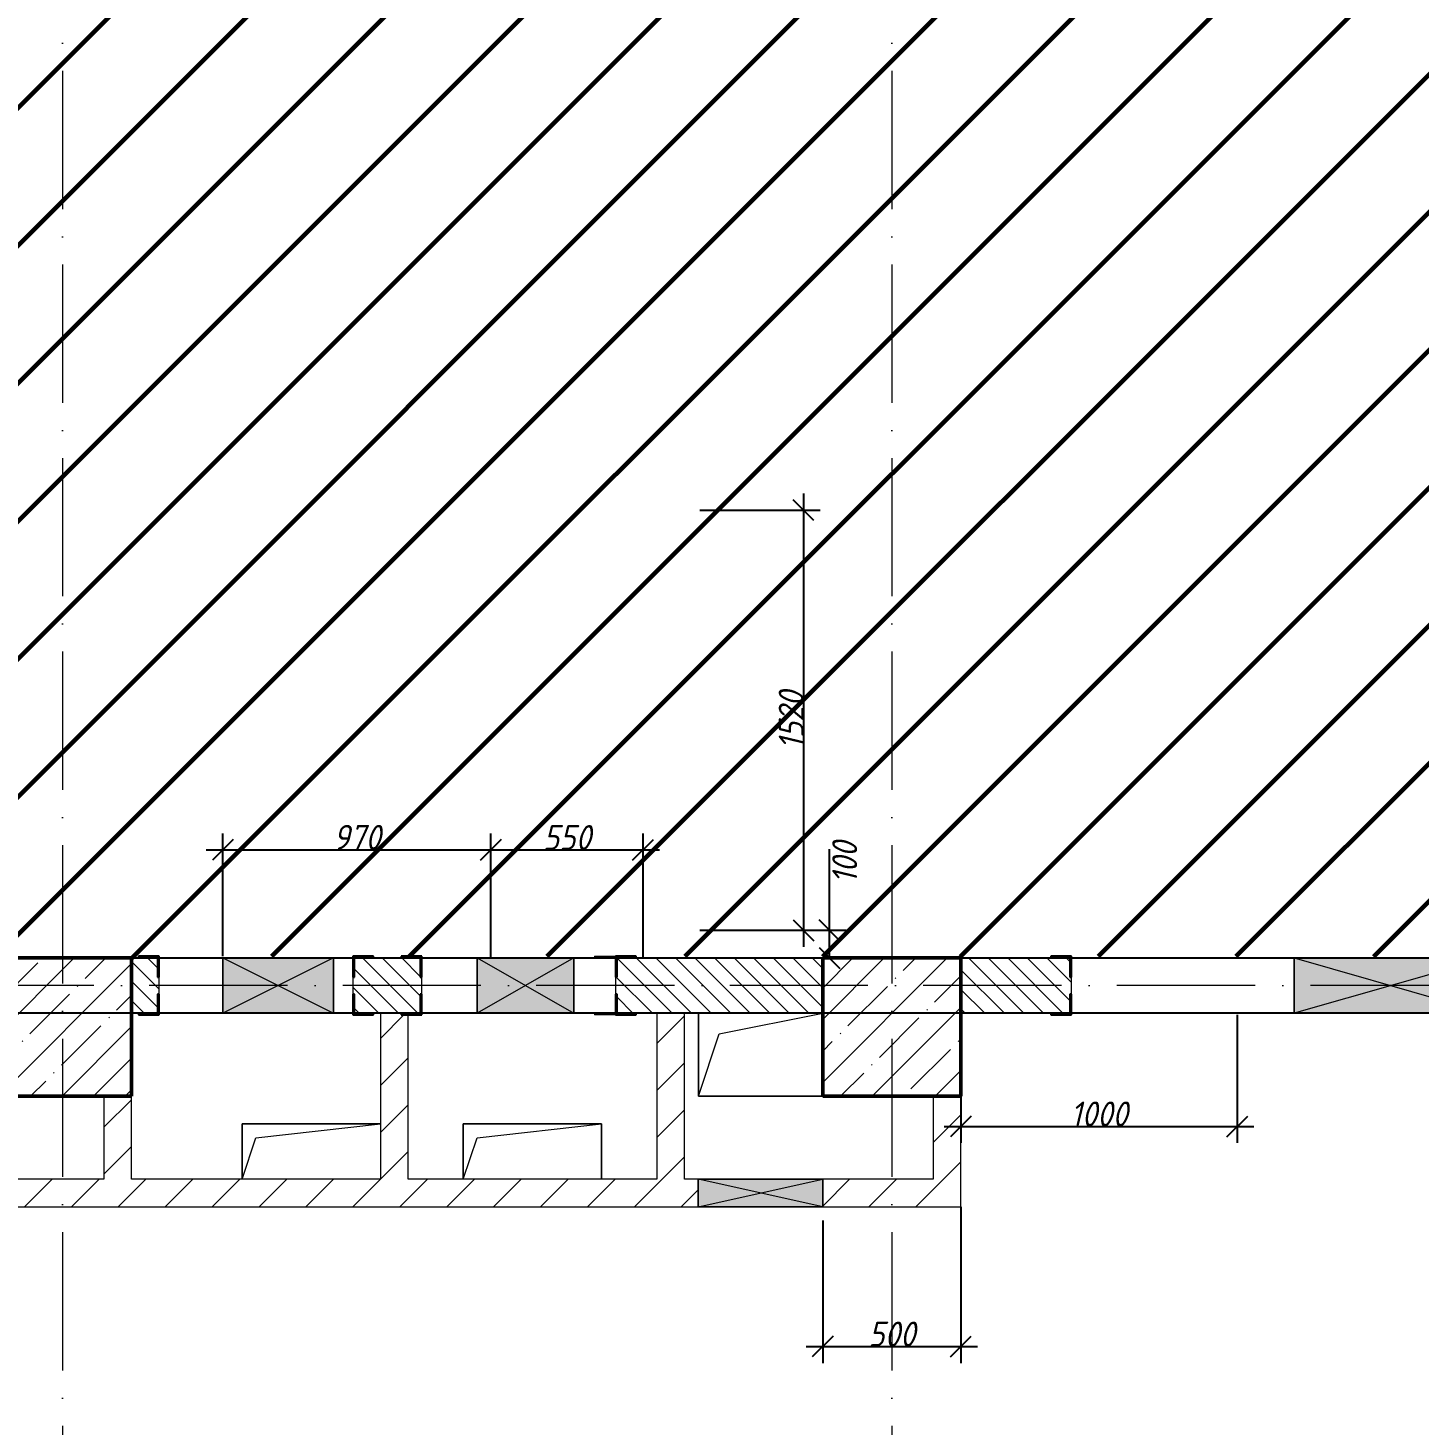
# Model space of a CAD drawing. Header units: millimetres. Extents: x -606178 to 312196, y -19338 to 632709.
# Drawn here: x -113890 to -108857, y 513286 to 518339 of the extents above; entities that cross this region are included whole.
import ezdxf

# ---------------------------------------------------------------- set-up
doc = ezdxf.new("R2010")
doc.units = ezdxf.units.MM
doc.linetypes.add('50_200_ШТРИХ_1Т_ш5_п1_п1_', pattern=[700, 500, -100, 0, -100])
for name, color, linetype, lineweight in [('6.4.1) Окр пт с инж. ПТ2.16', 3, 'Continuous', 60), ('A-____-____-DIMS', 7, 'Continuous', 9), ('A-DETL-GENF-OTLN', 7, 'Continuous', 9), ('A-FLOR-____-OTLN', 7, 'Continuous', 9), ('A-GENM-____-MCUT', 7, 'Continuous', 25), ('A-GENM-____-OTLN', 7, 'Continuous', 9), ('A-GENM-____-OTLN-1', 7, 'Continuous', 25), ('A-GLAZ-____-OTLN', 7, 'Continuous', 9), ('A-WALL-____-MCUT', 7, 'Continuous', 13), ('A-WALL-____-PATT-1', 7, 'Continuous', 9), ('A-WALL-FNSH-MCUT-1', 7, 'Continuous', 9), ('I-WALL-____-OTLN', 7, 'Continuous', 9), ('S-COLS-____-MCUT', 7, 'Continuous', 50), ('S-COLS-____-OTLN', 7, 'Continuous', 9), ('S-GRID-____-OTLN-1', 7, '50_200_ШТРИХ_1Т_ш5_п1_п1_', 9)]:
    doc.layers.add(name, color=color, linetype=linetype, lineweight=lineweight)
doc.styles.add('ISOCPEUR_I_7', font='isocpeui.ttf', dxfattribs={"width": 0.9, "height": 90})
doc.dimstyles.new('ISO-1_8_0_9К_СРЕДНИЙ_Кладочные_1', dxfattribs={"dimscale": 304.8, "dimtxt": 89.638306, "dimasz": 0.246063, "dimexe": 0.19685, "dimexo": 0, "dimgap": 0, "dimtad": 1, "dimdec": 3, "dimrnd": 0.001, "dimdsep": 46, "dimtxsty": 'ISOCPEUR_I_7', "dimblk1": 'OBLIQUE', "dimblk2": 'OBLIQUE', "dimsah": 1, "dimcen": 0.09, "dimdle": 0.19685, "dimazin": 0, "dimtfac": 1, "dimtdec": 4, "dimtix": 1, "dimtmove": 0, "dimatfit": 3, "dimfxl": 1, "dimtvp": 1, "dimtolj": 1, "dimtzin": 0, "dimarcsym": 2})
doc.dimstyles.new('ISO-1_8_0_9К_СРЕДНИЙ_Кладочные_2', dxfattribs={"dimscale": 304.8, "dimtxt": 89.638306, "dimasz": 0.246063, "dimexe": 0.19685, "dimexo": 0, "dimgap": 0, "dimtad": 1, "dimdec": 3, "dimrnd": 0.001, "dimdsep": 46, "dimtxsty": 'ISOCPEUR_I_7', "dimblk1": 'OBLIQUE', "dimblk2": 'OBLIQUE', "dimsah": 1, "dimcen": 0.09, "dimdle": 0.19685, "dimazin": 0, "dimtfac": 1, "dimtdec": 4, "dimtix": 1, "dimtmove": 1, "dimatfit": 3, "dimfxl": 1, "dimtvp": 1, "dimtolj": 1, "dimtzin": 0, "dimarcsym": 2})
pattern_1 = [(45, (-140714.89, 451794.26), (-84.85281, 84.85281), [])]
pattern_2 = [(135, (-140714.89, 451794.26), (-35.35534, -35.35534), [])]

# ---------------------------------------------------------------- blocks, each defined once
blk = doc.blocks.new('BSC_Колонна _Прямоугольная - 500х500-V13-АР1_План отверстий 3 этажа в осях 1-64_Ю-ЯЯ')
at = {"layer": 'S-COLS-____-OTLN'}
h = blk.add_hatch(dxfattribs=at)
h.set_pattern_fill('FP_20', color=256, style=0, pattern_type=2)
h.set_pattern_definition([(45, (-26950, -62931.04), (-114.04925, 114.04925), []), (45, (-26835.95, -62931.04), (-114.04925, 114.04925), [201.613, -40.323, 3.353, -36.97])])
h.paths.add_polyline_path([(-250, -250), (250, -250), (250, 250), (-250, 250)], flags=0)
at = {"layer": 'S-COLS-____-MCUT'}
for p, q in [((250, 250), (-250, 250)), ((-250, 250), (-250, -250)), ((250, -250), (250, 250)), ((-250, -250), (250, -250))]:
    blk.add_line(p, q, dxfattribs=at)
blk = doc.blocks.new('BSC_Колонна _Прямоугольная - 500х500-V49-АР1_План отверстий 3 этажа в осях 1-64_Ю-ЯЯ')
at = {"layer": 'S-COLS-____-OTLN'}
h = blk.add_hatch(dxfattribs=at)
h.set_pattern_fill('FP_57', color=256, style=0, pattern_type=2)
h.set_pattern_definition([(45, (-29950, -62931.04), (-114.04925, 114.04925), []), (45, (-29835.95, -62931.04), (-114.04925, 114.04925), [201.613, -40.323, 3.353, -36.97])])
h.paths.add_polyline_path([(-250, -250), (250, -250), (250, 250), (-250, 250)], flags=0)
at = {"layer": 'S-COLS-____-MCUT'}
for p, q in [((250, 250), (-250, 250)), ((-250, 250), (-250, -250)), ((250, -250), (250, 250)), ((-250, -250), (250, -250))]:
    blk.add_line(p, q, dxfattribs=at)
blk = doc.blocks.new('Фахверк_СКБ_Уголок - 200_3960-28268576-АР1_План отверстий 3 этажа в осях 1-64_Ю-ЯЯ')
at = {"layer": 'A-GENM-____-MCUT'}
for p, q in [((200, 156), (125, 156)), ((125, 156), (125, 81)), ((200, 150), (200, 156)), ((131, 81), (131, 150)), ((131, 150), (200, 150)), ((125, 81), (131, 81)), ((131, 19), (125, 19)), ((125, 19), (125, -56)), ((131, -50), (131, 19)), ((200, -50), (131, -50)), ((200, -56), (200, -50)), ((125, -56), (200, -56))]:
    blk.add_line(p, q, dxfattribs=at)
blk = doc.blocks.new('Фахверк_СКБ_Уголок - 200_3960_зеркало-28268689-АР1_План отверстий 3 этажа в осях 1-64_Ю-ЯЯ')
at = {"layer": 'A-GENM-____-MCUT'}
for p, q in [((200, 156), (125, 156)), ((125, 156), (125, 81)), ((200, 150), (200, 156)), ((131, 81), (131, 150)), ((131, 150), (200, 150)), ((125, 81), (131, 81)), ((131, 19), (125, 19)), ((125, 19), (125, -56)), ((131, -50), (131, 19)), ((200, -50), (131, -50)), ((200, -56), (200, -50)), ((125, -56), (200, -56))]:
    blk.add_line(p, q, dxfattribs=at)
blk = doc.blocks.new('154_Стойка_СКБ_Уголок - СМ-2180_200-28268025-АР1_План отверстий 3 этажа в осях 1-64_Ю-ЯЯ')
at = {"layer": 'A-GENM-____-MCUT'}
for p, q in [((125, 156), (125, 81)), ((200, 156), (125, 156)), ((200, 150), (200, 156)), ((131, 81), (131, 150)), ((131, 150), (200, 150)), ((125, 81), (131, 81)), ((131, 19), (125, 19)), ((125, 19), (125, -56)), ((131, -50), (131, 19)), ((200, -50), (131, -50)), ((200, -56), (200, -50)), ((125, -56), (200, -56))]:
    blk.add_line(p, q, dxfattribs=at)
blk = doc.blocks.new('Стойка_Влож_Уголок_Опорный - Уголок-28213941-АР1_План отверстий 3 этажа в осях 1-64_Ю-ЯЯ')
at = {"layer": 'A-GENM-____-OTLN'}
for p, q in [((-212, -6), (-212, 0)), ((0, 0), (0, -6)), ((-212, -75), (-212, -6)), ((-212, -6), (-206, -6)), ((-6, -6), (0, -6)), ((0, -6), (0, -75)), ((-212, -75), (-206, -75)), ((-6, -75), (0, -75))]:
    blk.add_line(p, q, dxfattribs=at)
blk = doc.blocks.new('AR_Отверстие прямоугольное _в плите_ - AR_Отверстие прямоугольное _в плите_-30229432-АР1_План отверстий 3 этажа в осях 1-64_Ю-ЯЯ')
at = {"layer": 'A-GENM-____-OTLN'}
for p, q in [((250, 100), (-250, 100)), ((-250, 100), (-250, -100)), ((-200, 50), (250, 100)), ((-250, -100), (-200, 50))]:
    blk.add_line(p, q, dxfattribs=at)
blk = doc.blocks.new('AR_Отверстие прямоугольное _в плите_ - AR_Отверстие прямоугольное _в плите_-V165-АР1_План отверстий 3 этажа в осях 1-64_Ю-ЯЯ')
at = {"layer": 'A-GENM-____-OTLN'}
for p, q in [((250, 100), (-250, 100)), ((-250, 100), (-250, -100)), ((-200, 50), (250, 100)), ((250, -100), (250, 100)), ((-250, -100), (-200, 50))]:
    blk.add_line(p, q, dxfattribs=at)
blk = doc.blocks.new('AR_Отверстие прямоугольное _в плите_ - AR_Отверстие прямоугольное _в плите_-30552670-АР1_План отверстий 3 этажа в осях 1-64_Ю-ЯЯ')
at = {"layer": 'A-GENM-____-OTLN'}
for p, q in [((-225, 150), (-225, -150)), ((-150, 75), (224.8, 150)), ((-225, -150), (-150, 75)), ((-225, -150), (224.8, -150))]:
    blk.add_line(p, q, dxfattribs=at)
blk = doc.blocks.new('AR_Отверстие прямоугольное _в стене_ - AR_Отверстие прямоугольное _в стене__ЭОМ-36421602-АР1_План отверстий 3 этажа в осях 1-64_Ю-ЯЯ')
at = {"layer": 'A-GLAZ-____-OTLN'}
blk.add_hatch(color=256, dxfattribs=at).paths.add_polyline_path([(200, -100), (200, 100), (-200, 100), (-200, -100)], flags=0)
at = {"layer": 'A-DETL-GENF-OTLN'}
for p, q in [((-200, -100), (-200, 100)), ((-200, 100), (200, 100)), ((200, 100), (-200, -100)), ((-200, 100), (200, -100)), ((200, 100), (-200, 100)), ((-200, 100), (-200, -100)), ((200, 100), (200, -100)), ((200, -100), (200, 100)), ((200, -100), (-200, -100)), ((-200, -100), (200, -100))]:
    blk.add_line(p, q, dxfattribs=at)
blk = doc.blocks.new('AR_Отверстие прямоугольное _в стене_ - AR_Отверстие прямоугольное _в стене__ЭОМ-36921298-АР1_План отверстий 3 этажа в осях 1-64_Ю-ЯЯ')
at = {"layer": 'A-GLAZ-____-OTLN'}
blk.add_hatch(color=256, dxfattribs=at).paths.add_polyline_path([(175, -100), (175, 100), (-175, 100), (-175, -100)], flags=0)
at = {"layer": 'A-DETL-GENF-OTLN'}
for p, q in [((-175, -100), (-175, 100)), ((-175, 100), (175, 100)), ((175, 100), (-175, -100)), ((-175, 100), (175, -100)), ((175, 100), (-175, 100)), ((-175, 100), (-175, -100)), ((175, 100), (175, -100)), ((175, -100), (175, 100)), ((175, -100), (-175, -100)), ((-175, -100), (175, -100))]:
    blk.add_line(p, q, dxfattribs=at)
blk = doc.blocks.new('AR_Отверстие прямоугольное _в стене_ - AR_Отверстие прямоугольное _в стене__ОВ-36917871-АР1_План отверстий 3 этажа в осях 1-64_Ю-ЯЯ')
at = {"layer": 'A-GLAZ-____-OTLN'}
blk.add_hatch(color=256, dxfattribs=at).paths.add_polyline_path([(350, -100), (350, 100), (-350, 100), (-350, -100)], flags=0)
at = {"layer": 'A-DETL-GENF-OTLN'}
for p, q in [((-350, -100), (-350, 100)), ((-350, 100), (350, 100)), ((350, 100), (-350, -100)), ((-350, 100), (350, -100)), ((350, 100), (-350, 100)), ((-350, 100), (-350, -100)), ((350, 100), (350, -100)), ((350, -100), (350, 100)), ((350, -100), (-350, -100)), ((-350, -100), (350, -100))]:
    blk.add_line(p, q, dxfattribs=at)
blk = doc.blocks.new('AR_Отверстие прямоугольное _в стене__БезПР - AR_Отверстие прямоугольное _в стене__БезПР-36898991-АР1_План отверстий 3 этажа в осях 1-64_Ю-ЯЯ')
at = {"layer": 'A-GLAZ-____-OTLN'}
blk.add_hatch(color=256, dxfattribs=at).paths.add_polyline_path([(-225, 50), (-225, -50), (225, -50), (225, 50)], flags=0)
at = {"layer": 'A-DETL-GENF-OTLN'}
for p, q in [((-225, -50), (-225, 50)), ((-225, 50), (225, 50)), ((225, 50), (-225, -50)), ((-225, 50), (225, -50)), ((225, 50), (-225, 50)), ((-225, 50), (-225, -50)), ((225, 50), (225, -50)), ((225, -50), (225, 50)), ((225, -50), (-225, -50)), ((-225, -50), (225, -50))]:
    blk.add_line(p, q, dxfattribs=at)
at = {"layer": 'A-GLAZ-____-OTLN'}
blk.add_line((225, 50), (-225, 50), dxfattribs=at)
blk = doc.blocks.new('_Oblique')
at = {"color": 0, "linetype": 'ByBlock', "lineweight": -2}
blk.add_line((-0.5, -0.5), (0.5, 0.5), dxfattribs=at)
blk = doc.blocks.new('*D5375')
at = {"layer": 'A-____-____-DIMS', "color": 0, "lineweight": -2, "transparency": 16777216}
for p, q in [((-113184.9, 514981.3), (-113184.9, 515426.1)), ((-112214.9, 514975.3), (-112214.9, 515426.1)), ((-113244.9, 515366.1), (-112154.9, 515366.1))]:
    blk.add_line(p, q, dxfattribs=at)
at = {"layer": 'Defpoints', "color": 0, "transparency": 16777216}
for p in [(-112214.9, 515366.1), (-113184.9, 514981.3), (-112214.9, 514975.3)]:
    blk.add_point(p, dxfattribs=at)
at = {"layer": 'A-____-____-DIMS', "color": 0, "lineweight": -2, "transparency": 16777216, "xscale": 75, "yscale": 75, "zscale": 75, "rotation": 180}
blk.add_blockref('_Oblique', (-113184.9, 515366.1), dxfattribs=at)
at = {"layer": 'A-____-____-DIMS', "color": 0, "lineweight": -2, "transparency": 16777216, "xscale": 75, "yscale": 75, "zscale": 75}
blk.add_blockref('_Oblique', (-112214.9, 515366.1), dxfattribs=at)
at = {"layer": 'A-____-____-DIMS', "color": 0, "transparency": 16777216, "insert": (-112699.9, 515411.7), "char_height": 90, "width": 409.578, "attachment_point": 5, "style": 'ISOCPEUR_I_7'}
blk.add_mtext('\\A1;970', dxfattribs=at)
blk = doc.blocks.new('*D5376')
at = {"layer": 'A-____-____-DIMS', "color": 0, "lineweight": -2, "transparency": 16777216}
for p, q in [((-112214.9, 514975.3), (-112214.9, 515426.1)), ((-111664.9, 514975.3), (-111664.9, 515426.1)), ((-112274.9, 515366.1), (-111604.9, 515366.1))]:
    blk.add_line(p, q, dxfattribs=at)
at = {"layer": 'Defpoints', "color": 0, "transparency": 16777216}
for p in [(-111664.9, 515366.1), (-112214.9, 514975.3), (-111664.9, 514975.3)]:
    blk.add_point(p, dxfattribs=at)
at = {"layer": 'A-____-____-DIMS', "color": 0, "lineweight": -2, "transparency": 16777216, "xscale": 75, "yscale": 75, "zscale": 75, "rotation": 180}
blk.add_blockref('_Oblique', (-112214.9, 515366.1), dxfattribs=at)
at = {"layer": 'A-____-____-DIMS', "color": 0, "lineweight": -2, "transparency": 16777216, "xscale": 75, "yscale": 75, "zscale": 75}
blk.add_blockref('_Oblique', (-111664.9, 515366.1), dxfattribs=at)
at = {"layer": 'A-____-____-DIMS', "color": 0, "transparency": 16777216, "insert": (-111939.9, 515411.1), "char_height": 90, "width": 409.578, "attachment_point": 5, "style": 'ISOCPEUR_I_7'}
blk.add_mtext('\\A1;550', dxfattribs=at)
blk = doc.blocks.new('*D5380')
at = {"layer": 'A-____-____-DIMS', "color": 0, "lineweight": -2, "transparency": 16777216}
for p, q in [((-111083.9, 516655.3), (-111083.9, 515015.3)), ((-111458.9, 516595.3), (-111023.9, 516595.3)), ((-111458.9, 515075.3), (-111023.9, 515075.3))]:
    blk.add_line(p, q, dxfattribs=at)
at = {"layer": 'Defpoints', "color": 0, "transparency": 16777216}
for p in [(-111458.9, 516595.3), (-111458.9, 515075.3), (-111083.9, 515075.3)]:
    blk.add_point(p, dxfattribs=at)
at = {"layer": 'A-____-____-DIMS', "color": 0, "lineweight": -2, "transparency": 16777216, "xscale": 75, "yscale": 75, "zscale": 75}
for p, rotation in [((-111083.9, 516595.3), 90), ((-111083.9, 515075.3), 270)]:
    blk.add_blockref('_Oblique', p, dxfattribs=dict(at, rotation=rotation))
at = {"layer": 'A-____-____-DIMS', "color": 0, "transparency": 16777216, "insert": (-111128.9, 515835.3), "char_height": 90, "width": 504.733, "attachment_point": 5, "rotation": 90, "style": 'ISOCPEUR_I_7'}
blk.add_mtext('\\A1;1520', dxfattribs=at)
blk = doc.blocks.new('*D5381')
at = {"layer": 'A-____-____-DIMS', "color": 0, "lineweight": -2, "transparency": 16777216}
for p, q in [((-110990.3, 515075.3), (-110990.3, 515368.5)), ((-110990.3, 514975.3), (-110990.3, 515135.3)), ((-111458.9, 515075.3), (-110930.3, 515075.3)), ((-111144.9, 514975.3), (-110930.3, 514975.3))]:
    blk.add_line(p, q, dxfattribs=at)
at = {"layer": 'Defpoints', "color": 0, "transparency": 16777216}
for p in [(-111458.9, 515075.3), (-111144.9, 514975.3), (-110990.3, 514975.3)]:
    blk.add_point(p, dxfattribs=at)
at = {"layer": 'A-____-____-DIMS', "color": 0, "lineweight": -2, "transparency": 16777216, "xscale": 75, "yscale": 75, "zscale": 75}
for p, rotation in [((-110990.3, 515075.3), 90), ((-110990.3, 514975.3), 270)]:
    blk.add_blockref('_Oblique', p, dxfattribs=dict(at, rotation=rotation))
at = {"layer": 'A-____-____-DIMS', "color": 0, "transparency": 16777216, "insert": (-110980.2, 515244.4), "char_height": 90, "width": 368.207, "attachment_point": 1, "rotation": 90, "line_spacing_factor": 1.149209, "style": 'ISOCPEUR_I_7'}
blk.add_mtext('\\A1;100', dxfattribs=at)
blk = doc.blocks.new('*D5325')
at = {"layer": 'A-____-____-DIMS', "color": 0, "lineweight": -2, "transparency": 16777216}
for p, q in [((-109514.9, 514769.3), (-109514.9, 514306.1)), ((-110514.9, 514475.3), (-110514.9, 514306.1)), ((-110574.9, 514366.1), (-109454.9, 514366.1))]:
    blk.add_line(p, q, dxfattribs=at)
at = {"layer": 'Defpoints', "color": 0, "transparency": 16777216}
for p in [(-109514.9, 514769.3), (-110514.9, 514475.3), (-109514.9, 514366.1)]:
    blk.add_point(p, dxfattribs=at)
at = {"layer": 'A-____-____-DIMS', "color": 0, "lineweight": -2, "transparency": 16777216, "xscale": 75, "yscale": 75, "zscale": 75, "rotation": 180}
blk.add_blockref('_Oblique', (-110514.9, 514366.1), dxfattribs=at)
at = {"layer": 'A-____-____-DIMS', "color": 0, "lineweight": -2, "transparency": 16777216, "xscale": 75, "yscale": 75, "zscale": 75}
blk.add_blockref('_Oblique', (-109514.9, 514366.1), dxfattribs=at)
at = {"layer": 'A-____-____-DIMS', "color": 0, "transparency": 16777216, "insert": (-110014.9, 514411.1), "char_height": 90, "width": 504.733, "attachment_point": 5, "style": 'ISOCPEUR_I_7'}
blk.add_mtext('\\A1;1000', dxfattribs=at)
blk = doc.blocks.new('*D5329')
at = {"layer": 'A-____-____-DIMS', "color": 0, "lineweight": -2, "transparency": 16777216}
for p, q in [((-110514.9, 514075.3), (-110514.9, 513510)), ((-111014.9, 514025.3), (-111014.9, 513510)), ((-111074.9, 513570), (-110454.9, 513570))]:
    blk.add_line(p, q, dxfattribs=at)
at = {"layer": 'Defpoints', "color": 0, "transparency": 16777216}
for p in [(-110514.9, 514075.3), (-111014.9, 514025.3), (-110514.9, 513570)]:
    blk.add_point(p, dxfattribs=at)
at = {"layer": 'A-____-____-DIMS', "color": 0, "lineweight": -2, "transparency": 16777216, "xscale": 75, "yscale": 75, "zscale": 75, "rotation": 180}
blk.add_blockref('_Oblique', (-111014.9, 513570), dxfattribs=at)
at = {"layer": 'A-____-____-DIMS', "color": 0, "lineweight": -2, "transparency": 16777216, "xscale": 75, "yscale": 75, "zscale": 75}
blk.add_blockref('_Oblique', (-110514.9, 513570), dxfattribs=at)
at = {"layer": 'A-____-____-DIMS', "color": 0, "transparency": 16777216, "insert": (-110764.9, 513615), "char_height": 90, "width": 409.578, "attachment_point": 5, "style": 'ISOCPEUR_I_7'}
blk.add_mtext('\\A1;500', dxfattribs=at)

msp = doc.modelspace()

# ---------------------------------------------------------------- hatches: boundary and pattern name
at = {"layer": '6.4.1) Окр пт с инж. ПТ2.16'}
h = msp.add_hatch(dxfattribs=at)
h.set_pattern_fill('ANSI31', color=256, scale=111)
h.paths.add_polyline_path([(-133314.891, 528425.3011), (-133389.891, 528425.3011), (-133389.891, 528419.3011), (-133464.891, 528419.3011), (-133464.891, 528425.3011), (-133814.891, 528425.3011), (-134714.891, 528425.3011), (-135164.891, 528425.3011), (-135164.891, 523200.3011), (-135158.891, 523200.3011), (-135158.891, 523125.3011), (-135160.3704, 522225.3011), (-135158.891, 522225.3011), (-135158.891, 522150.3011), (-135164.891, 519475.3011), (-135164.891, 518975.3011), (-135164.891, 518650.3011), (-135158.891, 518650.3011), (-135158.891, 518575.3011), (-135164.891, 518475.3011), (-135164.891, 517525.3011), (-135164.891, 516875.3011), (-135158.891, 516875.3011), (-135158.891, 516800.3011), (-135164.891, 513825.3011), (-134914.891, 513825.3011), (-133314.891, 513825.3011), (-133114.891, 513825.3011), (-133114.891, 514975.3011), (-132864.891, 514975.3011), (-131764.891, 514975.3011), (-131364.891, 514975.3011), (-130264.891, 514975.3011), (-126809.891, 514975.3011), (-126809.891, 514981.3011), (-126734.891, 514981.3011), (-126728.891, 514981.3011), (-126659.891, 514981.3011), (-125809.891, 514981.2167), (-125809.891, 514981.3011), (-125740.891, 514981.3011), (-125734.891, 514981.3011), (-125659.891, 514981.3011), (-124439.891, 514981.1779), (-124439.891, 514981.3011), (-124364.891, 514981.3011), (-124358.891, 514981.3011), (-124289.891, 514981.3011), (-123214.891, 514981.19), (-123214.891, 514981.3011), (-123139.891, 514981.3011), (-121789.891, 514981.1587), (-121789.891, 514981.3011), (-121714.891, 514981.3011), (-121708.891, 514981.3011), (-121639.891, 514981.3011), (-119514.891, 514981.0709), (-119514.891, 515425.3011), (-119260.891, 515425.3011), (-119214.891, 515425.3011), (-118514.891, 515425.3011), (-118468.891, 515425.3011), (-118289.891, 515425.3011), (-117839.891, 515425.3011), (-117214.891, 515425.3011), (-117014.8899, 515425.3028), (-117014.8899, 515225.3027), (-117014.891, 515225.3027), (-117014.891, 514975.3011), (-115839.891, 514975.3011), (-115839.891, 514981.3011), (-115764.891, 514981.3011), (-115758.891, 514981.3011), (-115689.891, 514981.3011), (-115064.891, 514981.2253), (-115064.891, 514981.3011), (-114989.891, 514981.3011), (-114889.891, 514981.2888), (-114889.891, 514981.3011), (-114814.891, 514981.3011), (-114114.891, 514981.2146), (-114114.891, 514981.3011), (-114014.891, 514981.3011), (-114014.891, 514975.3011), (-113489.891, 514975.3011), (-113489.891, 514981.3011), (-113414.891, 514981.3011), (-112714.891, 514981.2121), (-112714.891, 514981.3011), (-112639.891, 514981.3011), (-112539.891, 514981.2882), (-112539.891, 514981.3011), (-112464.891, 514981.3011), (-111839.891, 514981.22), (-111839.891, 514981.3011), (-111770.891, 514981.3011), (-111764.891, 514981.3011), (-111689.891, 514981.3011), (-110189.891, 514981.103), (-110189.891, 514981.3011), (-110114.891, 514981.3011), (-108489.891, 514981.0788), (-108489.891, 514981.3011), (-108420.891, 514981.3011), (-108414.891, 514981.3011), (-108339.891, 514981.3011), (-104189.891, 514980.7093), (-104189.891, 514981.3011), (-104114.891, 514981.3011), (-102489.891, 514981.0435), (-102489.891, 514981.3011), (-102420.891, 514981.3011), (-102414.891, 514981.3011), (-102339.891, 514981.3011), (-95514.891, 514980.166), (-95514.891, 519325.3011), (-95814.891, 519325.3011), (-95814.891, 519225.3011), (-96014.891, 519225.3011), (-96014.891, 519325.3011), (-96364.891, 519325.3011), (-98164.891, 519325.3011), (-98164.891, 518975.3011), (-98764.891, 518975.3011), (-98764.891, 519225.3011), (-98964.891, 519225.3011), (-98964.891, 519325.3011), (-99489.891, 519325.3011), (-99489.891, 519319.3011), (-99564.891, 519319.3011), (-99564.891, 519325.3011), (-101364.891, 519325.3011), (-101364.891, 519319.3011), (-101464.891, 519319.3011), (-101464.891, 518975.3011), (-102064.891, 518975.3011), (-102064.891, 519225.3011), (-102264.891, 519225.3011), (-102264.891, 519325.3011), (-102689.891, 519325.3011), (-102689.891, 519319.3011), (-102764.891, 519319.3011), (-104564.891, 519325.3011), (-104564.891, 519319.3011), (-104639.891, 519319.3011), (-104714.891, 519325.3011), (-104714.891, 518975.3011), (-105314.891, 518975.3011), (-105314.891, 519225.3011), (-105514.891, 519225.3011), (-105514.891, 519325.3011), (-105889.891, 519325.3011), (-105889.891, 519319.3011), (-105964.891, 519319.3011), (-107764.891, 519325.3011), (-107764.891, 519319.3011), (-107839.891, 519319.3011), (-108314.891, 519325.3011), (-108314.891, 518975.3011), (-108914.891, 518975.3011), (-108914.891, 519325.3011), (-109089.891, 519325.3011), (-109089.891, 519319.3011), (-109164.891, 519319.3011), (-110964.891, 519325.3011), (-110964.891, 519319.3011), (-111039.891, 519319.3011), (-111264.891, 519322.4776), (-111264.891, 519225.3011), (-111464.891, 519225.3011), (-111464.891, 518975.3011), (-112064.891, 518975.3011), (-112064.891, 519225.3011), (-112267.3781, 519225.3011), (-112242.3781, 519300.3011), (-112064.891, 519325.6564), (-112064.891, 519575.3011), (-112289.891, 519575.3011), (-112358.891, 519575.3011), (-112358.891, 519506.3011), (-112364.891, 519394.3011), (-112364.891, 519506.3011), (-112364.891, 519575.3011), (-114164.891, 519575.3011), (-114164.891, 519506.3011), (-114164.891, 519394.3011), (-114164.891, 519319.3011), (-114239.891, 519319.3011), (-117014.891, 519325.3011), (-117014.891, 518975.3011), (-117614.891, 518975.3011), (-117614.891, 519275.3011), (-117714.891, 519275.3011), (-117714.891, 519475.3011), (-122414.891, 519475.3011), (-122414.891, 519275.3011), (-122514.891, 519275.3011), (-122514.891, 518975.3011), (-123014.891, 518975.3011), (-123014.891, 519275.3011), (-123114.891, 519275.3011), (-123114.891, 519475.3011), (-127114.891, 519475.3011), (-127114.891, 519275.3011), (-127214.891, 519275.3011), (-127214.891, 518975.3011), (-127714.891, 518975.3011), (-127714.891, 519275.3011), (-127814.891, 519275.3011), (-127814.891, 519475.3011), (-130714.891, 519475.3011), (-130714.891, 519275.3011), (-130814.891, 519275.3011), (-130814.891, 518975.3011), (-131314.891, 518975.3011), (-131314.891, 519275.3011), (-131414.891, 519275.3011), (-131414.891, 519475.3011), (-132514.891, 519475.3011), (-132514.891, 519275.3011), (-133314.891, 519275.3011), (-133314.891, 520075.3011), (-133114.891, 520075.3011), (-133114.891, 525825.3011), (-133314.891, 525825.3011), (-133314.891, 526425.3011), (-133314.891, 526625.3011)])
at = {"layer": 'A-WALL-____-PATT-1'}
h = msp.add_hatch(dxfattribs=at)
h.set_pattern_fill('FP_9', color=256, style=0, pattern_type=2)
h.set_pattern_definition(pattern_2)
h.paths.add_polyline_path([(-111514.891, 514775.3011), (-111014.891, 514775.3011), (-111014.891, 514975.3011), (-111758.891, 514975.3011), (-111758.891, 514906.3011), (-111764.891, 514906.3011), (-111764.891, 514844.3011), (-111758.891, 514844.3011), (-111758.891, 514775.3011), (-111614.891, 514775.3011)], flags=0)
h.paths.add_polyline_path([(-112708.891, 514775.3011), (-112470.891, 514775.3011), (-112470.891, 514844.3011), (-112464.891, 514844.3011), (-112464.891, 514906.3011), (-112470.891, 514906.3011), (-112470.891, 514975.3011), (-112708.891, 514975.3011), (-112708.891, 514906.3011), (-112714.891, 514906.3011), (-112714.891, 514844.3011), (-112708.891, 514844.3011)], flags=0)
h.paths.add_polyline_path([(-113514.891, 514775.3011), (-113420.891, 514775.3011), (-113420.891, 514844.3011), (-113414.891, 514844.3011), (-113414.891, 514906.3011), (-113420.891, 514906.3011), (-113420.891, 514975.3011), (-113514.891, 514975.3011), (-113514.891, 514881.3011)], flags=0)
h = msp.add_hatch(dxfattribs=at)
h.set_pattern_fill('FP_9', color=256, style=0, pattern_type=2)
h.set_pattern_definition(pattern_2)
h.paths.add_polyline_path([(-105014.891, 514775.3011), (-105014.891, 514975.3011), (-107264.891, 514975.3011), (-107264.891, 514775.3011), (-105379.6312, 514775.3011)], flags=0)
h.paths.add_polyline_path([(-108408.891, 514775.3011), (-107964.891, 514775.3011), (-107964.891, 514975.3011), (-108408.891, 514975.3011), (-108408.891, 514906.3011), (-108414.891, 514906.3011), (-108414.891, 514844.3011), (-108408.891, 514844.3011), (-108408.891, 514815.3011)], flags=0)
h.paths.add_polyline_path([(-110189.891, 514775.3011), (-110120.891, 514775.3011), (-110120.891, 514844.3011), (-110114.891, 514844.3011), (-110114.891, 514906.3011), (-110120.891, 514906.3011), (-110120.891, 514975.3011), (-110514.891, 514975.3011), (-110514.891, 514775.3011)], flags=0)
h = msp.add_hatch(dxfattribs=at)
h.set_pattern_fill('FP_7', color=256, style=0, pattern_type=2)
h.set_pattern_definition(pattern_1)
h.paths.add_polyline_path([(-112514.891, 514175.3011), (-112514.891, 514769.3011), (-112539.891, 514769.3011), (-112539.891, 514775.3011), (-112614.891, 514775.3011), (-112614.891, 514175.3011), (-112539.891, 514175.3011)], flags=0)
h = msp.add_hatch(dxfattribs=at)
h.set_pattern_fill('FP_7', color=256, style=0, pattern_type=2)
h.set_pattern_definition(pattern_1)
h.paths.add_polyline_path([(-111514.891, 514175.3011), (-111514.891, 514775.3011), (-111614.891, 514775.3011), (-111614.891, 514175.3011)], flags=0)
h = msp.add_hatch(dxfattribs=at)
h.set_pattern_fill('FP_7', color=256, style=0, pattern_type=2)
h.set_pattern_definition(pattern_1)
h.paths.add_polyline_path([(-113514.891, 514175.3011), (-113514.891, 514475.3011), (-113614.891, 514475.3011), (-113614.891, 514175.3011)], flags=0)
h = msp.add_hatch(dxfattribs=at)
h.set_pattern_fill('FP_7', color=256, style=0, pattern_type=2)
h.set_pattern_definition(pattern_1)
h.paths.add_polyline_path([(-110514.891, 514175.3011), (-110514.891, 514475.3011), (-110614.891, 514475.3011), (-110614.891, 514175.3011)], flags=0)
h = msp.add_hatch(dxfattribs=at)
h.set_pattern_fill('FP_7', color=256, style=0, pattern_type=2)
h.set_pattern_definition(pattern_1)
h.paths.add_polyline_path([(-110514.891, 514075.3011), (-110514.891, 514175.3011), (-111014.891, 514175.3011), (-111014.891, 514075.3011), (-110682.024, 514075.3011)], flags=0)
h.paths.add_polyline_path([(-111464.891, 514075.3011), (-111464.891, 514175.3011), (-115834.891, 514175.3011), (-115834.891, 514075.3011), (-112449.4883, 514075.3011)], flags=0)

# ---------------------------------------------------------------- linework, layer by layer
msp.add_lwpolyline([(-130264.891, 514975.3011), (-66264.891, 514975.3011), (-66264.891, 514775.3011), (-130264.891, 514775.3011)], close=True)
at = {"layer": 'A-FLOR-____-OTLN'}
for p, q in [((-111464.6827, 514475.3011), (-111464.6827, 514775.3011)), ((-111014.891, 514475.3011), (-111464.6827, 514475.3011)), ((-113114.891, 514375.3011), (-112614.891, 514375.3011)), ((-113114.891, 514175.3011), (-113114.891, 514375.3011)), ((-112314.891, 514375.3011), (-111814.891, 514375.3011)), ((-112314.891, 514175.3011), (-112314.891, 514375.3011)), ((-111814.891, 514375.3011), (-111814.891, 514175.3011))]:
    msp.add_line(p, q, dxfattribs=at)
at = {"layer": 'A-WALL-____-MCUT'}
for p, q in [((-113489.891, 514975.3011), (-113514.891, 514975.3011)), ((-112539.891, 514975.3011), (-112639.891, 514975.3011)), ((-111014.891, 514975.3011), (-111689.891, 514975.3011)), ((-110189.891, 514975.3011), (-110514.891, 514975.3011)), ((-113414.891, 514844.3011), (-113414.891, 514906.3011)), ((-112714.891, 514906.3011), (-112714.891, 514844.3011)), ((-112464.891, 514844.3011), (-112464.891, 514906.3011)), ((-111764.891, 514906.3011), (-111764.891, 514844.3011)), ((-110114.891, 514844.3011), (-110114.891, 514906.3011)), ((-113514.891, 514775.3011), (-113489.891, 514775.3011)), ((-112539.891, 514775.3011), (-112639.891, 514775.3011)), ((-111689.891, 514775.3011), (-111014.891, 514775.3011)), ((-110514.891, 514775.3011), (-110189.891, 514775.3011))]:
    msp.add_line(p, q, dxfattribs=at)
at = {"layer": 'A-WALL-FNSH-MCUT-1'}
for p, q in [((-112614.891, 514775.3011), (-112614.891, 514175.3011)), ((-112514.891, 514175.3011), (-112514.891, 514769.3011)), ((-111614.891, 514775.3011), (-111614.891, 514175.3011)), ((-111514.891, 514175.3011), (-111514.891, 514775.3011)), ((-113614.891, 514475.3011), (-113614.891, 514175.3011)), ((-113514.891, 514175.3011), (-113514.891, 514475.3011)), ((-110614.891, 514475.3011), (-110614.891, 514175.3011)), ((-110514.891, 514075.3011), (-110514.891, 514475.3011)), ((-113614.891, 514175.3011), (-114864.891, 514175.3011)), ((-112614.891, 514175.3011), (-113514.891, 514175.3011)), ((-111614.891, 514175.3011), (-112514.891, 514175.3011)), ((-111464.891, 514175.3011), (-111514.891, 514175.3011)), ((-110614.891, 514175.3011), (-111014.891, 514175.3011)), ((-116084.891, 514075.3011), (-111464.891, 514075.3011)), ((-111014.891, 514075.3011), (-110514.891, 514075.3011))]:
    msp.add_line(p, q, dxfattribs=at)
at = {"layer": 'I-WALL-____-OTLN'}
for p, q in [((-113414.891, 514975.3011), (-113184.891, 514975.3011)), ((-112784.891, 514975.3011), (-112714.891, 514975.3011)), ((-112464.891, 514975.3011), (-112264.891, 514975.3011)), ((-111914.891, 514975.3011), (-111764.891, 514975.3011)), ((-110114.891, 514975.3011), (-109309.891, 514975.3011)), ((-113184.891, 514775.3011), (-113414.891, 514775.3011)), ((-112714.891, 514775.3011), (-112784.891, 514775.3011)), ((-112264.891, 514775.3011), (-112464.891, 514775.3011)), ((-111764.891, 514775.3011), (-111914.891, 514775.3011)), ((-109309.891, 514775.3011), (-110114.891, 514775.3011))]:
    msp.add_line(p, q, dxfattribs=at)
at = {"layer": 'S-GRID-____-OTLN-1'}
for p, q in [((-113764.891, 542687.1106), (-113764.891, 504685.847)), ((-110764.891, 542687.1106), (-110764.891, 504685.847)), ((-36640.4843, 514875.3011), (-145383.6612, 514875.3011))]:
    msp.add_line(p, q, dxfattribs=at)

# ---------------------------------------------------------------- block references
at = {"layer": 'A-GENM-____-OTLN', "rotation": 269.9999999999995}
msp.add_blockref('Стойка_Влож_Уголок_Опорный - Уголок-28213941-АР1_План отверстий 3 этажа в осях 1-64_Ю-ЯЯ', (-111764.891, 514769.3011), dxfattribs=at)
at = {"layer": 'A-GENM-____-OTLN'}
for name, p in [('AR_Отверстие прямоугольное _в плите_ - AR_Отверстие прямоугольное _в плите_-30552670-АР1_План отверстий 3 этажа в осях 1-64_Ю-ЯЯ', (-111239.6827, 514625.3011)), ('AR_Отверстие прямоугольное _в плите_ - AR_Отверстие прямоугольное _в плите_-30229432-АР1_План отверстий 3 этажа в осях 1-64_Ю-ЯЯ', (-112864.891, 514275.3011)), ('AR_Отверстие прямоугольное _в плите_ - AR_Отверстие прямоугольное _в плите_-V165-АР1_План отверстий 3 этажа в осях 1-64_Ю-ЯЯ', (-112064.891, 514275.3011))]:
    msp.add_blockref(name, p, dxfattribs=at)
at = {"layer": 'A-GENM-____-OTLN-1', "rotation": 180}
for name, p in [('Фахверк_СКБ_Уголок - 200_3960_зеркало-28268689-АР1_План отверстий 3 этажа в осях 1-64_Ю-ЯЯ', (-113289.891, 514925.3011)), ('Фахверк_СКБ_Уголок - 200_3960_зеркало-28268689-АР1_План отверстий 3 этажа в осях 1-64_Ю-ЯЯ', (-112339.891, 514925.3011)), ('Фахверк_СКБ_Уголок - 200_3960-28268576-АР1_План отверстий 3 этажа в осях 1-64_Ю-ЯЯ', (-109989.891, 514925.3011))]:
    msp.add_blockref(name, p, dxfattribs=at)
at = {"layer": 'A-GENM-____-OTLN-1'}
for name, p in [('Фахверк_СКБ_Уголок - 200_3960-28268576-АР1_План отверстий 3 этажа в осях 1-64_Ю-ЯЯ', (-112839.891, 514825.3011)), ('154_Стойка_СКБ_Уголок - СМ-2180_200-28268025-АР1_План отверстий 3 этажа в осях 1-64_Ю-ЯЯ', (-111889.891, 514825.3011))]:
    msp.add_blockref(name, p, dxfattribs=at)
at = {"layer": 'A-GLAZ-____-OTLN'}
for name, p in [('AR_Отверстие прямоугольное _в стене_ - AR_Отверстие прямоугольное _в стене__ЭОМ-36421602-АР1_План отверстий 3 этажа в осях 1-64_Ю-ЯЯ', (-112984.891, 514875.3011)), ('AR_Отверстие прямоугольное _в стене_ - AR_Отверстие прямоугольное _в стене__ЭОМ-36921298-АР1_План отверстий 3 этажа в осях 1-64_Ю-ЯЯ', (-112089.891, 514875.3011)), ('AR_Отверстие прямоугольное _в стене_ - AR_Отверстие прямоугольное _в стене__ОВ-36917871-АР1_План отверстий 3 этажа в осях 1-64_Ю-ЯЯ', (-108959.891, 514875.3011))]:
    msp.add_blockref(name, p, dxfattribs=at)
at = {"layer": 'A-GLAZ-____-OTLN', "rotation": 180}
msp.add_blockref('AR_Отверстие прямоугольное _в стене__БезПР - AR_Отверстие прямоугольное _в стене__БезПР-36898991-АР1_План отверстий 3 этажа в осях 1-64_Ю-ЯЯ', (-111239.891, 514125.3011), dxfattribs=at)
at = {"layer": 'S-COLS-____-OTLN'}
for name, p in [('BSC_Колонна _Прямоугольная - 500х500-V13-АР1_План отверстий 3 этажа в осях 1-64_Ю-ЯЯ', (-113764.891, 514725.3011)), ('BSC_Колонна _Прямоугольная - 500х500-V49-АР1_План отверстий 3 этажа в осях 1-64_Ю-ЯЯ', (-110764.891, 514725.3011))]:
    msp.add_blockref(name, p, dxfattribs=at)

# ---------------------------------------------------------------- dimensions: what is measured, and where the dimension line sits
at = {"layer": 'A-____-____-DIMS'}
dim = msp.add_linear_dim(base=(-111083.9447, 515075.3011), p1=(-111458.891, 516595.3011), p2=(-111458.891, 515075.3011), angle=90, dimstyle='ISO-1_8_0_9К_СРЕДНИЙ_Кладочные_2', override={"dimpost": '<>', "dimfxl": 1520}, dxfattribs=at)
dim.commit()
dim.dimension.update_dxf_attribs({"geometry": '*D5380', "text_midpoint": (-111128.9447, 515835.3011)})
dim = msp.add_linear_dim(base=(-110990.321, 514975.3011), p1=(-111458.891, 515075.3011), p2=(-111144.891, 514975.3011), angle=90, dimstyle='ISO-1_8_0_9К_СРЕДНИЙ_Кладочные_1', override={"dimpost": '<>', "dimfxl": 329.539072}, dxfattribs=at)
dim.commit()
dim.dimension.update_dxf_attribs({"geometry": '*D5381', "text_midpoint": (-110920.1823, 515368.5131), "dimtype": 160, "text_rotation": 90})
for base, p1, p2, override, picture, middle in [((-112214.891, 515366.0893), (-113184.891, 514981.3011), (-112214.891, 514975.3011), {"dimpost": '<>', "dimfxl": 970.018556}, '*D5375', (-112699.891, 515411.6688)), ((-111664.891, 515366.0893), (-112214.891, 514975.3011), (-111664.891, 514975.3011), {"dimpost": '<>', "dimfxl": 550}, '*D5376', (-111939.891, 515411.0893)), ((-109514.891, 514366.1361), (-110514.891, 514475.3011), (-109514.891, 514769.3011), {"dimpost": '<>', "dimfxl": 1042.322407}, '*D5325', (-110014.891, 514411.1361)), ((-110514.891, 513570.0257), (-111014.891, 514025.3011), (-110514.891, 514075.3011), {"dimpost": '<>', "dimfxl": 502.493781}, '*D5329', (-110764.891, 513615.0257))]:
    dim = msp.add_linear_dim(base=base, p1=p1, p2=p2, dimstyle='ISO-1_8_0_9К_СРЕДНИЙ_Кладочные_2', override=override, dxfattribs=at)
    dim.commit()
    dim.dimension.update_dxf_attribs({"geometry": picture, "text_midpoint": middle})

doc.saveas('drawing.dxf')
